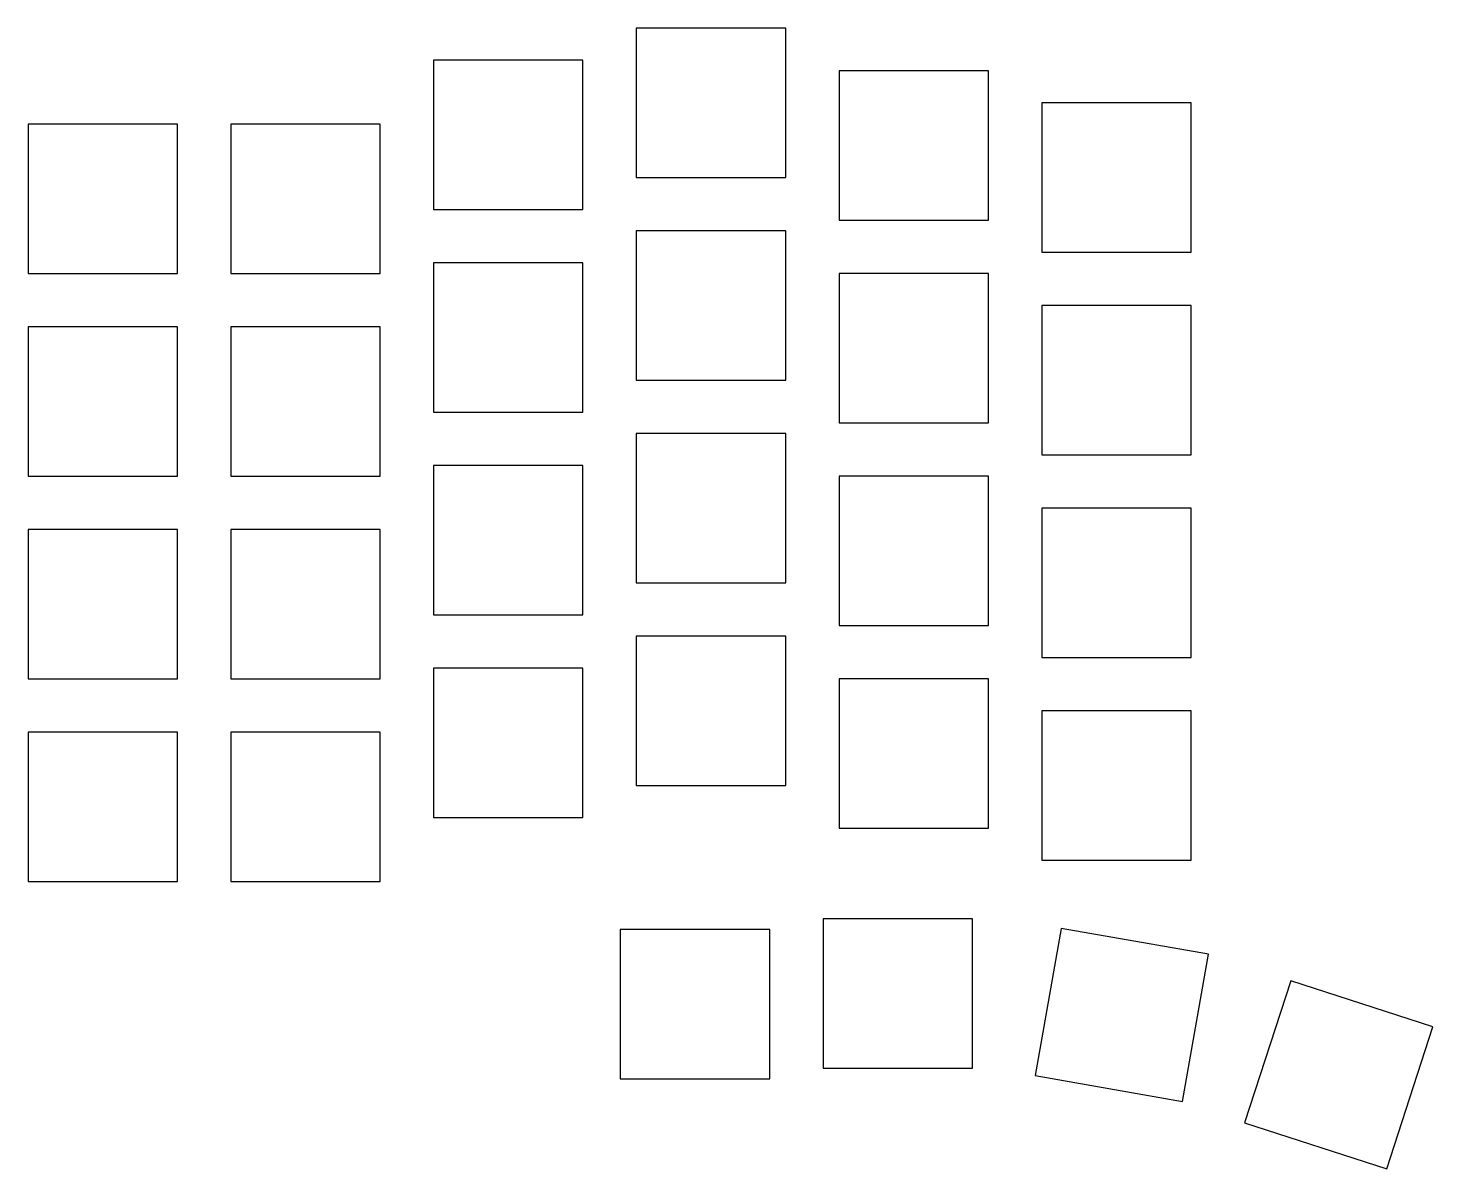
# Model space of a CAD drawing. Header units: millimetres. Extents: x 43 to 175, y -165 to -58.
import ezdxf

# ---------------------------------------------------------------- set-up
doc = ezdxf.new("R2010")
doc.units = ezdxf.units.MM

msp = doc.modelspace()

# ---------------------------------------------------------------- linework, layer by layer
for p, q in [((114, -58), (100, -58)), ((100, -58), (100, -72)), ((114, -72), (114, -58)), ((95, -61), (81, -61)), ((81, -61), (81, -75)), ((95, -75), (95, -61)), ((133, -62), (119, -62)), ((119, -62), (119, -76)), ((133, -76), (133, -62)), ((152, -65), (138, -65)), ((138, -65), (138, -79)), ((152, -79), (152, -65)), ((57, -67), (43, -67)), ((43, -67), (43, -81)), ((57, -81), (57, -67)), ((76, -67), (62, -67)), ((62, -67), (62, -81)), ((76, -81), (76, -67)), ((100, -72), (114, -72)), ((81, -75), (95, -75)), ((119, -76), (133, -76)), ((114, -77), (100, -77)), ((100, -77), (100, -91)), ((114, -91), (114, -77)), ((95, -80), (81, -80)), ((81, -80), (81, -94)), ((95, -94), (95, -80)), ((138, -79), (152, -79)), ((43, -81), (57, -81)), ((62, -81), (76, -81)), ((133, -81), (119, -81)), ((119, -81), (119, -95)), ((133, -95), (133, -81)), ((152, -84), (138, -84)), ((138, -84), (138, -98)), ((152, -98), (152, -84)), ((57, -86), (43, -86)), ((43, -86), (43, -100)), ((57, -100), (57, -86)), ((76, -86), (62, -86)), ((62, -86), (62, -100)), ((76, -100), (76, -86)), ((100, -91), (114, -91)), ((81, -94), (95, -94)), ((114, -96), (100, -96)), ((100, -96), (100, -110)), ((114, -110), (114, -96)), ((119, -95), (133, -95)), ((138, -98), (152, -98)), ((43, -100), (57, -100)), ((62, -100), (76, -100)), ((95, -99), (81, -99)), ((81, -99), (81, -113)), ((95, -113), (95, -99)), ((133, -100), (119, -100)), ((119, -100), (119, -114)), ((133, -114), (133, -100)), ((152, -103), (138, -103)), ((138, -103), (138, -117)), ((152, -117), (152, -103)), ((57, -105), (43, -105)), ((43, -105), (43, -119)), ((57, -119), (57, -105)), ((76, -105), (62, -105)), ((62, -105), (62, -119)), ((76, -119), (76, -105)), ((100, -110), (114, -110)), ((81, -113), (95, -113)), ((119, -114), (133, -114)), ((114, -115), (100, -115)), ((100, -115), (100, -129)), ((114, -129), (114, -115)), ((138, -117), (152, -117)), ((95, -118), (81, -118)), ((81, -118), (81, -132)), ((95, -132), (95, -118)), ((43, -119), (57, -119)), ((62, -119), (76, -119)), ((133, -119), (119, -119)), ((119, -119), (119, -133)), ((133, -133), (133, -119)), ((152, -122), (138, -122)), ((138, -122), (138, -136)), ((152, -136), (152, -122)), ((57, -124), (43, -124)), ((43, -124), (43, -138)), ((57, -138), (57, -124)), ((76, -124), (62, -124)), ((62, -124), (62, -138)), ((76, -138), (76, -124)), ((100, -129), (114, -129)), ((81, -132), (95, -132)), ((119, -133), (133, -133)), ((138, -136), (152, -136)), ((43, -138), (57, -138)), ((62, -138), (76, -138)), ((131.5, -141.5), (117.5, -141.5)), ((117.5, -141.5), (117.5, -155.5)), ((131.5, -155.5), (131.5, -141.5)), ((112.5, -142.5), (98.5, -142.5)), ((98.5, -142.5), (98.5, -156.5)), ((112.5, -156.5), (112.5, -142.5)), ((139.82, -142.39), (137.39, -156.18)), ((153.61, -144.82), (139.82, -142.39)), ((151.18, -158.61), (153.61, -144.82)), ((161.34, -147.3), (157.01, -160.61)), ((174.65, -151.62), (161.34, -147.3)), ((170.33, -164.94), (174.65, -151.62)), ((98.5, -156.5), (112.5, -156.5)), ((117.5, -155.5), (131.5, -155.5)), ((137.39, -156.18), (151.18, -158.61)), ((157.01, -160.61), (170.33, -164.94))]:
    msp.add_line(p, q)

doc.saveas('drawing.dxf')
